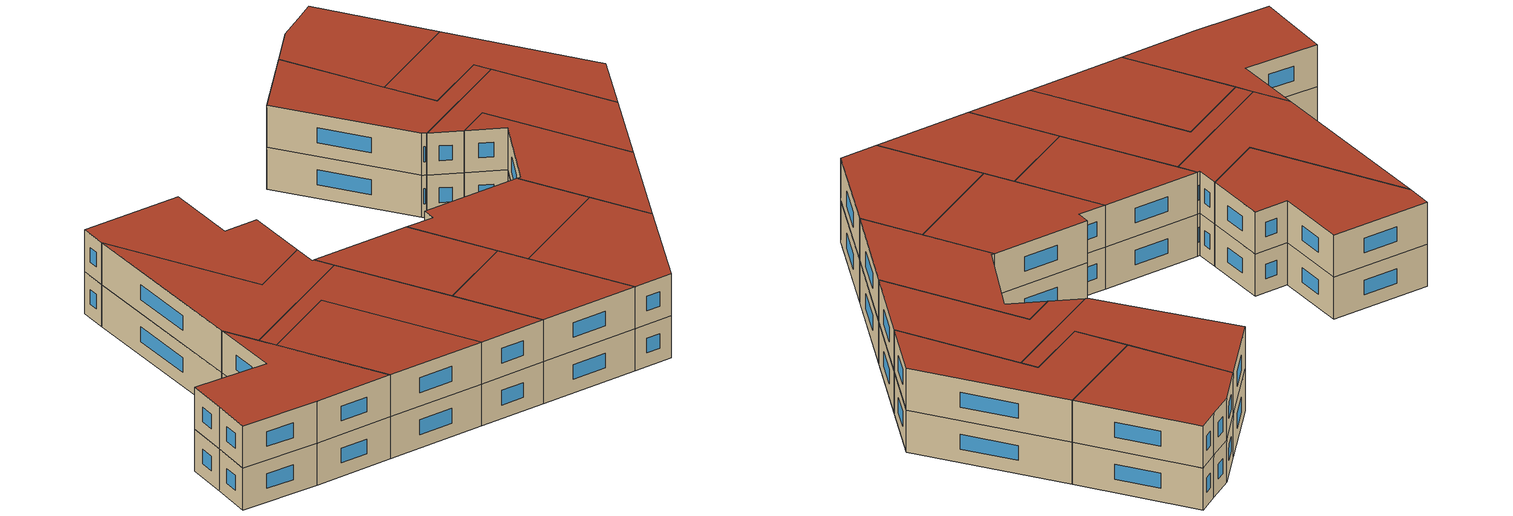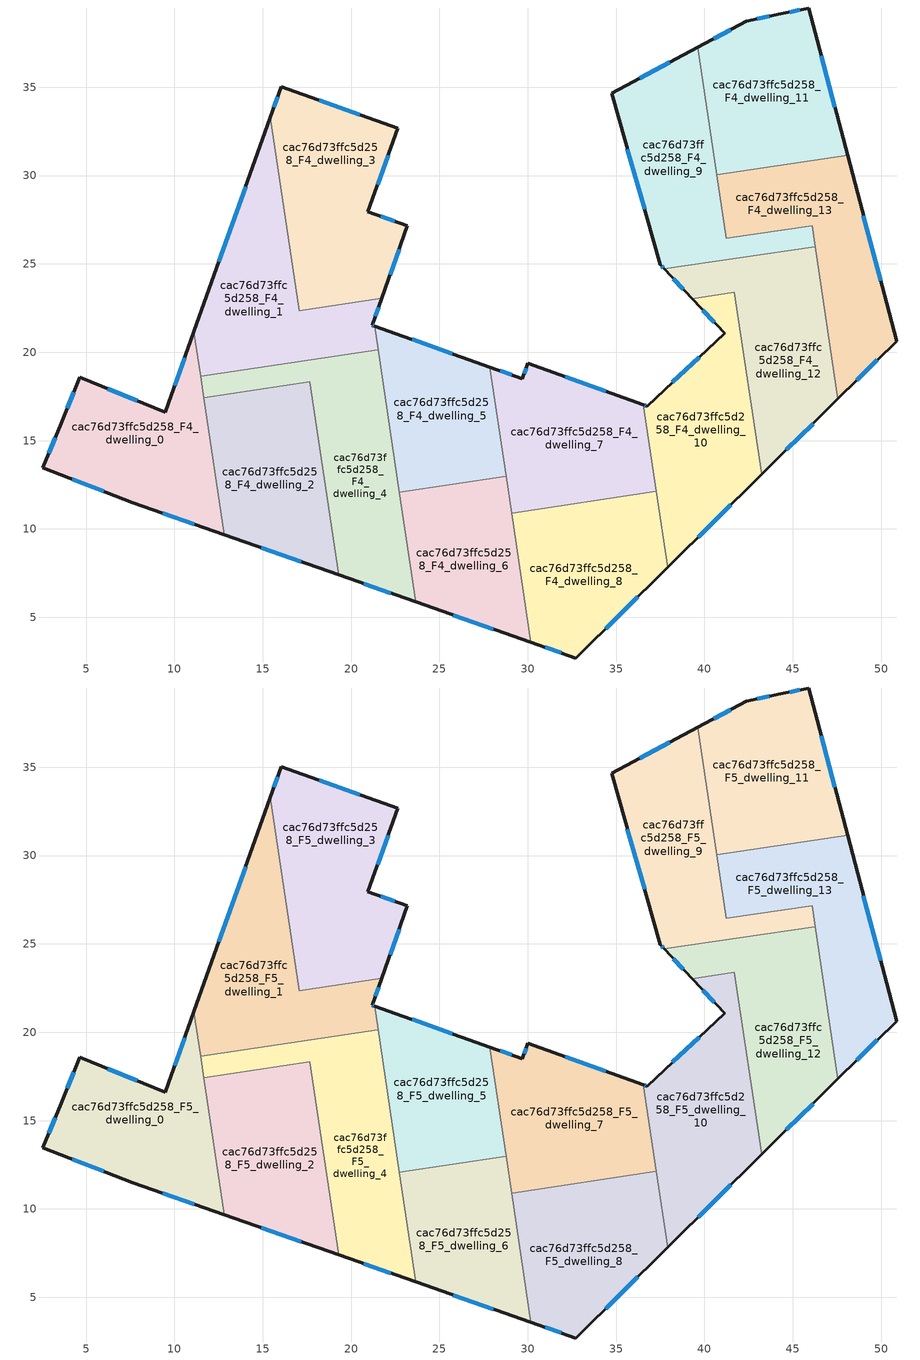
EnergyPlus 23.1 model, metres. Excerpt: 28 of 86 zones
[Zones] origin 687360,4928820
cac76d73ffc5d258_F4_dwelling_0
 floor to cac76d73ffc5d258_F3_dwelling_0 (EU_floor_Construction): 11.1,21.16 12.82,9.67 7.65,11.48 2.56,13.47 3.6,15.98 4.65,18.58 9.48,16.62 z12
 wall outside (EU_wall_Construction): 11.1,21.16 9.48,16.62 4.65,18.58 3.6,15.98 2.56,13.47 7.65,11.48 12.82,9.67 z12:15
 wall to cac76d73ffc5d258_F4_dwelling_2 (EU_wall_Construction): 12.82,9.67 11.66,17.44 z12:15
 wall to cac76d73ffc5d258_F4_dwelling_1 (EU_wall_Construction): 11.48,18.64 11.1,21.16 z12:15
 wall to cac76d73ffc5d258_F4_dwelling_4 (EU_wall_Construction): 11.66,17.44 11.48,18.64 z12:15
 window (EU_Window_Construction): 9.33,10.89 11.14,10.26 / 4.22,12.82 6,12.12 / 3.26,15.16 2.9,14.28 / 4.31,17.73 3.94,16.82 / 7.91,17.25 6.22,17.94 / 10.58,19.68 10.01,18.1 z12.98:14.02
cac76d73ffc5d258_F4_dwelling_1
 floor to cac76d73ffc5d258_F3_dwelling_1 (EU_floor_Construction): 15.43,33.3 17.06,22.36 21.73,23.05 21.19,21.54 21.34,21.48 21.54,20.14 11.48,18.64 11.1,21.16 z12
 wall outside (EU_wall_Construction): 21.34,21.48 21.19,21.54 21.73,23.05 / 15.43,33.3 11.1,21.16 z12:15
 wall to cac76d73ffc5d258_F4_dwelling_3 (EU_wall_Construction): 21.73,23.05 17.06,22.36 15.43,33.3 z12:15
 wall to cac76d73ffc5d258_F4_dwelling_4 (EU_wall_Construction): 11.48,18.64 21.54,20.14 z12:15
 wall to cac76d73ffc5d258_F4_dwelling_5 (EU_wall_Construction): 21.54,20.14 21.34,21.48 z12:15
 window (EU_Window_Construction): 21.37,22.03 21.55,22.56 / 21.29,21.5 21.24,21.52 / 14.02,29.36 12.51,25.11 z12.98:14.02
cac76d73ffc5d258_F4_dwelling_10
 floor to cac76d73ffc5d258_F3_dwelling_10 (EU_floor_Construction): 41.7,23.39 43.23,13.09 37.91,7.83 36.54,17.04 36.76,16.96 41.14,21.07 39.32,23.01 39.3,23.03 z12
 wall outside (EU_wall_Construction): 39.3,23.03 39.32,23.01 41.14,21.07 36.76,16.96 36.54,17.04 / 37.91,7.83 43.23,13.09 z12:15
 wall to cac76d73ffc5d258_F4_dwelling_12 (EU_wall_Construction): 43.23,13.09 41.7,23.39 39.3,23.03 z12:15
 wall to cac76d73ffc5d258_F4_dwelling_7 (EU_wall_Construction): 36.54,17.04 37.27,12.12 z12:15
 wall to cac76d73ffc5d258_F4_dwelling_8 (EU_wall_Construction): 37.27,12.12 37.91,7.83 z12:15
 window (EU_Window_Construction): 39.64,9.54 41.5,11.38 / 36.69,16.98 36.61,17.01 / 39.72,19.73 38.18,18.29 / 39.91,22.38 40.55,21.7 z12.98:14.02
cac76d73ffc5d258_F4_dwelling_11
 floor to cac76d73ffc5d258_F3_dwelling_11 (EU_floor_Construction): 45.91,39.49 48.1,31.16 40.7,30.06 39.63,37.27 42.37,38.74 44.31,39.15 z12
 wall outside (EU_wall_Construction): 48.1,31.16 45.91,39.49 44.31,39.15 42.37,38.74 39.63,37.27 z12:15
 wall to cac76d73ffc5d258_F4_dwelling_13 (EU_wall_Construction): 40.7,30.06 48.1,31.16 z12:15
 wall to cac76d73ffc5d258_F4_dwelling_9 (EU_wall_Construction): 39.63,37.27 40.7,30.06 z12:15
 window (EU_Window_Construction): 43.68,39.01 43,38.87 / 45.39,39.38 44.83,39.26 / 47.39,33.87 46.62,36.78 / 41.48,38.26 40.52,37.75 z12.98:14.02
cac76d73ffc5d258_F4_dwelling_12
 floor to cac76d73ffc5d258_F3_dwelling_12 (EU_floor_Construction): 46.27,25.99 47.55,17.36 43.23,13.09 41.7,23.39 39.3,23.03 37.73,24.71 z12
 wall outside (EU_wall_Construction): 43.23,13.09 47.55,17.36 / 37.73,24.71 39.3,23.03 z12:15
 wall to cac76d73ffc5d258_F4_dwelling_9 (EU_wall_Construction): 46.27,25.99 37.73,24.71 z12:15
 wall to cac76d73ffc5d258_F4_dwelling_13 (EU_wall_Construction): 47.55,17.36 46.27,25.99 z12:15
 window (EU_Window_Construction): 44.64,14.47 46.15,15.97 / 38.24,24.17 38.79,23.58 z12.98:14.02
cac76d73ffc5d258_F4_dwelling_13
 floor to cac76d73ffc5d258_F3_dwelling_13 (EU_floor_Construction): 48.1,31.16 50.87,20.63 47.55,17.36 46.09,27.16 41.24,26.44 40.7,30.06 z12
 wall outside (EU_wall_Construction): 47.55,17.36 50.87,20.63 48.1,31.16 z12:15
 wall to cac76d73ffc5d258_F4_dwelling_9 (EU_wall_Construction): 40.7,30.06 41.24,26.44 46.09,27.16 46.27,25.99 z12:15
 window (EU_Window_Construction): 49.97,24.06 49,27.74 / 48.63,18.42 49.79,19.57 z12.98:14.02
cac76d73ffc5d258_F4_dwelling_2
 floor to cac76d73ffc5d258_F3_dwelling_2 (EU_floor_Construction): 17.67,18.33 19.29,7.4 12.82,9.67 11.66,17.43 z12
 wall outside (EU_wall_Construction): 12.82,9.67 19.29,7.4 z12:15
 wall to cac76d73ffc5d258_F4_dwelling_4 (EU_wall_Construction): 19.29,7.4 17.67,18.33 11.66,17.43 z12:15
 window (EU_Window_Construction): 14.92,8.93 17.19,8.14 z12.98:14.02
cac76d73ffc5d258_F4_dwelling_3
 floor to cac76d73ffc5d258_F3_dwelling_3 (EU_floor_Construction): 22.64,32.68 20.95,27.96 23.19,27.16 21.73,23.05 17.06,22.36 15.43,33.3 16.05,35.04 z12
 wall outside (EU_wall_Construction): 21.73,23.05 23.19,27.16 20.95,27.96 22.64,32.68 16.05,35.04 15.43,33.3 z12:15
 window (EU_Window_Construction): 20.5,33.45 18.19,34.27 / 21.5,29.49 22.09,31.15 / 22.46,27.42 21.68,27.69 / 22.2,24.39 22.72,25.82 / 15.85,34.47 15.63,33.87 z12.98:14.02
cac76d73ffc5d258_F4_dwelling_4
 floor to cac76d73ffc5d258_F3_dwelling_4 (EU_floor_Construction): 21.54,20.14 23.66,5.87 19.29,7.4 17.67,18.33 11.66,17.43 11.48,18.64 z12
 wall outside (EU_wall_Construction): 19.29,7.4 23.66,5.87 z12:15
 wall to cac76d73ffc5d258_F4_dwelling_6 (EU_wall_Construction): 23.66,5.87 22.74,12.08 z12:15
 wall to cac76d73ffc5d258_F4_dwelling_5 (EU_wall_Construction): 22.74,12.08 21.54,20.14 z12:15
 window (EU_Window_Construction): 20.71,6.9 22.24,6.37 z12.98:14.02
cac76d73ffc5d258_F4_dwelling_5
 floor to cac76d73ffc5d258_F3_dwelling_5 (EU_floor_Construction): 27.85,19.16 28.77,12.98 22.74,12.08 21.34,21.48 z12
 wall outside (EU_wall_Construction): 27.85,19.16 21.34,21.48 z12:15
 wall to cac76d73ffc5d258_F4_dwelling_6 (EU_wall_Construction): 22.74,12.08 28.77,12.98 z12:15
 wall to cac76d73ffc5d258_F4_dwelling_7 (EU_wall_Construction): 28.77,12.98 27.85,19.16 z12:15
 window (EU_Window_Construction): 25.73,19.92 23.45,20.73 z12.98:14.02
cac76d73ffc5d258_F4_dwelling_6
 floor to cac76d73ffc5d258_F3_dwelling_6 (EU_floor_Construction): 28.77,12.98 30.17,3.59 23.66,5.87 22.74,12.08 z12
 wall outside (EU_wall_Construction): 23.66,5.87 30.17,3.59 z12:15
 wall to cac76d73ffc5d258_F4_dwelling_8 (EU_wall_Construction): 30.17,3.59 29.08,10.9 z12:15
 wall to cac76d73ffc5d258_F4_dwelling_7 (EU_wall_Construction): 29.08,10.9 28.77,12.98 z12:15
 window (EU_Window_Construction): 25.78,5.13 28.06,4.33 z12.98:14.02
cac76d73ffc5d258_F4_dwelling_7
 floor to cac76d73ffc5d258_F3_dwelling_7 (EU_floor_Construction): 36.54,17.04 37.27,12.12 29.08,10.9 27.85,19.16 29.7,18.5 30.01,19.37 z12
 wall outside (EU_wall_Construction): 36.54,17.04 30.01,19.37 29.7,18.5 27.85,19.16 z12:15
 wall to cac76d73ffc5d258_F4_dwelling_8 (EU_wall_Construction): 29.08,10.9 37.27,12.12 z12:15
 window (EU_Window_Construction): 29.1,18.72 28.45,18.95 / 29.91,19.09 29.8,18.78 / 34.41,17.79 32.13,18.61 z12.98:14.02
cac76d73ffc5d258_F4_dwelling_8
 floor to cac76d73ffc5d258_F3_dwelling_8 (EU_floor_Construction): 37.27,12.12 37.91,7.83 32.72,2.7 30.17,3.59 29.08,10.9 z12
 wall outside (EU_wall_Construction): 30.17,3.59 32.72,2.7 37.91,7.83 z12:15
 window (EU_Window_Construction): 31,3.3 31.89,2.99 / 34.41,4.36 36.22,6.16 z12.98:14.02
cac76d73ffc5d258_F4_dwelling_9
 floor to cac76d73ffc5d258_F3_dwelling_9 (EU_floor_Construction): 39.63,37.27 41.24,26.44 46.09,27.16 46.27,25.99 37.73,24.71 37.51,24.95 34.74,34.66 z12
 wall outside (EU_wall_Construction): 39.63,37.27 34.74,34.66 37.51,24.95 37.73,24.71 z12:15
 window (EU_Window_Construction): 38.04,36.42 36.33,35.51 / 37.58,24.87 37.66,24.79 / 35.64,31.5 36.61,28.1 z12.98:14.02
cac76d73ffc5d258_F5_dwelling_0
 floor to cac76d73ffc5d258_F4_dwelling_0 (EU_floor_Construction): 11.1,21.16 12.82,9.67 7.65,11.48 2.56,13.47 3.6,15.98 4.65,18.58 9.48,16.62 z15
 wall outside (EU_wall_Construction): 11.1,21.16 9.48,16.62 4.65,18.58 3.6,15.98 2.56,13.47 7.65,11.48 12.82,9.67 z15:18
 wall to cac76d73ffc5d258_F5_dwelling_2 (EU_wall_Construction): 12.82,9.67 11.66,17.44 z15:18
 wall to cac76d73ffc5d258_F5_dwelling_1 (EU_wall_Construction): 11.48,18.64 11.1,21.16 z15:18
 wall to cac76d73ffc5d258_F5_dwelling_4 (EU_wall_Construction): 11.66,17.44 11.48,18.64 z15:18
 window (EU_Window_Construction): 9.33,10.89 11.14,10.26 / 4.22,12.82 6,12.12 / 3.26,15.16 2.9,14.28 / 4.31,17.73 3.94,16.82 / 7.91,17.25 6.22,17.94 / 10.58,19.68 10.01,18.1 z15.98:17.02
 roof outside (EU_roof_Construction): 12.82,9.67 11.1,21.16 9.48,16.62 4.65,18.58 3.6,15.98 2.56,13.47 7.65,11.48 z18
cac76d73ffc5d258_F5_dwelling_1
 floor to cac76d73ffc5d258_F4_dwelling_1 (EU_floor_Construction): 15.43,33.3 17.06,22.36 21.73,23.05 21.19,21.54 21.34,21.48 21.54,20.14 11.48,18.64 11.1,21.16 z15
 wall outside (EU_wall_Construction): 21.34,21.48 21.19,21.54 21.73,23.05 / 15.43,33.3 11.1,21.16 z15:18
 wall to cac76d73ffc5d258_F5_dwelling_3 (EU_wall_Construction): 21.73,23.05 17.06,22.36 15.43,33.3 z15:18
 wall to cac76d73ffc5d258_F5_dwelling_4 (EU_wall_Construction): 11.48,18.64 21.54,20.14 z15:18
 wall to cac76d73ffc5d258_F5_dwelling_5 (EU_wall_Construction): 21.54,20.14 21.34,21.48 z15:18
 window (EU_Window_Construction): 21.37,22.03 21.55,22.56 / 21.29,21.5 21.24,21.52 / 14.02,29.36 12.51,25.11 z15.98:17.02
 roof outside (EU_roof_Construction): 21.54,20.14 21.34,21.48 21.19,21.54 21.73,23.05 17.06,22.36 15.43,33.3 11.1,21.16 11.48,18.64 z18
cac76d73ffc5d258_F5_dwelling_10
 floor to cac76d73ffc5d258_F4_dwelling_10 (EU_floor_Construction): 41.7,23.39 43.23,13.09 37.91,7.83 36.54,17.04 36.76,16.96 41.14,21.07 39.32,23.01 39.3,23.03 z15
 wall outside (EU_wall_Construction): 39.3,23.03 39.32,23.01 41.14,21.07 36.76,16.96 36.54,17.04 / 37.91,7.83 43.23,13.09 z15:18
 wall to cac76d73ffc5d258_F5_dwelling_12 (EU_wall_Construction): 43.23,13.09 41.7,23.39 39.3,23.03 z15:18
 wall to cac76d73ffc5d258_F5_dwelling_7 (EU_wall_Construction): 36.54,17.04 37.27,12.12 z15:18
 wall to cac76d73ffc5d258_F5_dwelling_8 (EU_wall_Construction): 37.27,12.12 37.91,7.83 z15:18
 window (EU_Window_Construction): 39.64,9.54 41.5,11.38 / 36.69,16.98 36.61,17.01 / 39.72,19.73 38.18,18.29 / 39.91,22.38 40.55,21.7 z15.98:17.02
 roof outside (EU_roof_Construction): 43.23,13.09 41.7,23.39 39.3,23.03 39.32,23.01 41.14,21.07 36.76,16.96 36.54,17.04 37.91,7.83 z18
cac76d73ffc5d258_F5_dwelling_11
 floor to cac76d73ffc5d258_F4_dwelling_11 (EU_floor_Construction): 45.91,39.49 48.1,31.16 40.7,30.06 39.63,37.27 42.37,38.74 44.31,39.15 z15
 wall outside (EU_wall_Construction): 48.1,31.16 45.91,39.49 44.31,39.15 42.37,38.74 39.63,37.27 z15:18
 wall to cac76d73ffc5d258_F5_dwelling_13 (EU_wall_Construction): 40.7,30.06 48.1,31.16 z15:18
 wall to cac76d73ffc5d258_F5_dwelling_9 (EU_wall_Construction): 39.63,37.27 40.7,30.06 z15:18
 window (EU_Window_Construction): 43.68,39.01 43,38.87 / 45.39,39.38 44.83,39.26 / 47.39,33.87 46.62,36.78 / 41.48,38.26 40.52,37.75 z15.98:17.02
 roof outside (EU_roof_Construction): 48.1,31.16 45.91,39.49 44.31,39.15 42.37,38.74 39.63,37.27 40.7,30.06 z18
cac76d73ffc5d258_F5_dwelling_12
 floor to cac76d73ffc5d258_F4_dwelling_12 (EU_floor_Construction): 46.27,25.99 47.55,17.36 43.23,13.09 41.7,23.39 39.3,23.03 37.73,24.71 z15
 wall outside (EU_wall_Construction): 43.23,13.09 47.55,17.36 / 37.73,24.71 39.3,23.03 z15:18
 wall to cac76d73ffc5d258_F5_dwelling_9 (EU_wall_Construction): 46.27,25.99 37.73,24.71 z15:18
 wall to cac76d73ffc5d258_F5_dwelling_13 (EU_wall_Construction): 47.55,17.36 46.27,25.99 z15:18
 window (EU_Window_Construction): 44.64,14.47 46.15,15.97 / 38.24,24.17 38.79,23.58 z15.98:17.02
 roof outside (EU_roof_Construction): 47.55,17.36 46.27,25.99 37.73,24.71 39.3,23.03 41.7,23.39 43.23,13.09 z18
cac76d73ffc5d258_F5_dwelling_13
 floor to cac76d73ffc5d258_F4_dwelling_13 (EU_floor_Construction): 48.1,31.16 50.87,20.63 47.55,17.36 46.09,27.16 41.24,26.44 40.7,30.06 z15
 wall outside (EU_wall_Construction): 47.55,17.36 50.87,20.63 48.1,31.16 z15:18
 wall to cac76d73ffc5d258_F5_dwelling_9 (EU_wall_Construction): 40.7,30.06 41.24,26.44 46.09,27.16 46.27,25.99 z15:18
 window (EU_Window_Construction): 49.97,24.06 49,27.74 / 48.63,18.42 49.79,19.57 z15.98:17.02
 roof outside (EU_roof_Construction): 50.87,20.63 48.1,31.16 40.7,30.06 41.24,26.44 46.09,27.16 47.55,17.36 z18
cac76d73ffc5d258_F5_dwelling_2
 floor to cac76d73ffc5d258_F4_dwelling_2 (EU_floor_Construction): 17.67,18.33 19.29,7.4 12.82,9.67 11.66,17.43 z15
 wall outside (EU_wall_Construction): 12.82,9.67 19.29,7.4 z15:18
 wall to cac76d73ffc5d258_F5_dwelling_4 (EU_wall_Construction): 19.29,7.4 17.67,18.33 11.66,17.43 z15:18
 window (EU_Window_Construction): 14.92,8.93 17.19,8.14 z15.98:17.02
 roof outside (EU_roof_Construction): 19.29,7.4 17.67,18.33 11.66,17.43 12.82,9.67 z18
cac76d73ffc5d258_F5_dwelling_3
 floor to cac76d73ffc5d258_F4_dwelling_3 (EU_floor_Construction): 22.64,32.68 20.95,27.96 23.19,27.16 21.73,23.05 17.06,22.36 15.43,33.3 16.05,35.04 z15
 wall outside (EU_wall_Construction): 21.73,23.05 23.19,27.16 20.95,27.96 22.64,32.68 16.05,35.04 15.43,33.3 z15:18
 window (EU_Window_Construction): 20.5,33.45 18.19,34.27 / 21.5,29.49 22.09,31.15 / 22.46,27.42 21.68,27.69 / 22.2,24.39 22.72,25.82 / 15.85,34.47 15.63,33.87 z15.98:17.02
 roof outside (EU_roof_Construction): 21.73,23.05 23.19,27.16 20.95,27.96 22.64,32.68 16.05,35.04 15.43,33.3 17.06,22.36 z18
cac76d73ffc5d258_F5_dwelling_4
 floor to cac76d73ffc5d258_F4_dwelling_4 (EU_floor_Construction): 21.54,20.14 23.66,5.87 19.29,7.4 17.67,18.33 11.66,17.43 11.48,18.64 z15
 wall outside (EU_wall_Construction): 19.29,7.4 23.66,5.87 z15:18
 wall to cac76d73ffc5d258_F5_dwelling_6 (EU_wall_Construction): 23.66,5.87 22.74,12.08 z15:18
 wall to cac76d73ffc5d258_F5_dwelling_5 (EU_wall_Construction): 22.74,12.08 21.54,20.14 z15:18
 window (EU_Window_Construction): 20.71,6.9 22.24,6.37 z15.98:17.02
 roof outside (EU_roof_Construction): 23.66,5.87 21.54,20.14 11.48,18.64 11.66,17.43 17.67,18.33 19.29,7.4 z18
cac76d73ffc5d258_F5_dwelling_5
 floor to cac76d73ffc5d258_F4_dwelling_5 (EU_floor_Construction): 27.85,19.16 28.77,12.98 22.74,12.08 21.34,21.48 z15
 wall outside (EU_wall_Construction): 27.85,19.16 21.34,21.48 z15:18
 wall to cac76d73ffc5d258_F5_dwelling_6 (EU_wall_Construction): 22.74,12.08 28.77,12.98 z15:18
 wall to cac76d73ffc5d258_F5_dwelling_7 (EU_wall_Construction): 28.77,12.98 27.85,19.16 z15:18
 window (EU_Window_Construction): 25.73,19.92 23.45,20.73 z15.98:17.02
 roof outside (EU_roof_Construction): 28.77,12.98 27.85,19.16 21.34,21.48 22.74,12.08 z18
cac76d73ffc5d258_F5_dwelling_6
 floor to cac76d73ffc5d258_F4_dwelling_6 (EU_floor_Construction): 28.77,12.98 30.17,3.59 23.66,5.87 22.74,12.08 z15
 wall outside (EU_wall_Construction): 23.66,5.87 30.17,3.59 z15:18
 wall to cac76d73ffc5d258_F5_dwelling_8 (EU_wall_Construction): 30.17,3.59 29.08,10.9 z15:18
 wall to cac76d73ffc5d258_F5_dwelling_7 (EU_wall_Construction): 29.08,10.9 28.77,12.98 z15:18
 window (EU_Window_Construction): 25.78,5.13 28.06,4.33 z15.98:17.02
 roof outside (EU_roof_Construction): 30.17,3.59 28.77,12.98 22.74,12.08 23.66,5.87 z18
cac76d73ffc5d258_F5_dwelling_7
 floor to cac76d73ffc5d258_F4_dwelling_7 (EU_floor_Construction): 36.54,17.04 37.27,12.12 29.08,10.9 27.85,19.16 29.7,18.5 30.01,19.37 z15
 wall outside (EU_wall_Construction): 36.54,17.04 30.01,19.37 29.7,18.5 27.85,19.16 z15:18
 wall to cac76d73ffc5d258_F5_dwelling_8 (EU_wall_Construction): 29.08,10.9 37.27,12.12 z15:18
 window (EU_Window_Construction): 29.1,18.72 28.45,18.95 / 29.91,19.09 29.8,18.78 / 34.41,17.79 32.13,18.61 z15.98:17.02
 roof outside (EU_roof_Construction): 37.27,12.12 36.54,17.04 30.01,19.37 29.7,18.5 27.85,19.16 29.08,10.9 z18
cac76d73ffc5d258_F5_dwelling_8
 floor to cac76d73ffc5d258_F4_dwelling_8 (EU_floor_Construction): 37.27,12.12 37.91,7.83 32.72,2.7 30.17,3.59 29.08,10.9 z15
 wall outside (EU_wall_Construction): 30.17,3.59 32.72,2.7 37.91,7.83 z15:18
 window (EU_Window_Construction): 31,3.3 31.89,2.99 / 34.41,4.36 36.22,6.16 z15.98:17.02
 roof outside (EU_roof_Construction): 37.91,7.83 37.27,12.12 29.08,10.9 30.17,3.59 32.72,2.7 z18
cac76d73ffc5d258_F5_dwelling_9
 floor to cac76d73ffc5d258_F4_dwelling_9 (EU_floor_Construction): 39.63,37.27 41.24,26.44 46.09,27.16 46.27,25.99 37.73,24.71 37.51,24.95 34.74,34.66 z15
 wall outside (EU_wall_Construction): 39.63,37.27 34.74,34.66 37.51,24.95 37.73,24.71 z15:18
 window (EU_Window_Construction): 38.04,36.42 36.33,35.51 / 37.58,24.87 37.66,24.79 / 35.64,31.5 36.61,28.1 z15.98:17.02
 roof outside (EU_roof_Construction): 46.27,25.99 46.09,27.16 41.24,26.44 39.63,37.27 34.74,34.66 37.51,24.95 37.73,24.71 z18
[Building]
EU S2 Campaign: North Axis=0; Terrain=City; Solar Distribution=FullExterior
[Site:Location]
Bologna: Latitude=44.5; Longitude=11.25; Time Zone=1; Elevation=37
[SizingPeriod:WeatherFileDays]
AnnualSizingPeriod: Begin Month=1; Begin Day of Month=1; End Month=12; End Day of Month=31; Day of Week for Start Day=Monday; Use Weather File Daylight Saving Period=No; Use Weather File Rain and Snow Indicators=No
[MATERIAL]
EU_InternalMass_Material: Roughness=MediumRough; Thickness=0.1; Conductivity=1; Density=1800; Specific Heat=900; Thermal Absorptance=0.9; Solar Absorptance=0.7; Visible Absorptance=0.7
[MATERIAL:NOMASS] Roughness=MediumRough; Thermal Absorptance=0.9; Solar Absorptance=0.7; Visible Absorptance=0.7
Name | Thermal Resistance
EU_wall_NoMass | 0.905828
EU_roof_NoMass | 0.37593
EU_floor_NoMass | 0.67114
[WINDOWMATERIAL:SIMPLEGLAZINGSYSTEM]
EU_Window_SimpleGlazing: UFactor=4.52486; Solar Heat Gain Coefficient=0.85; Visible Transmittance=0.85
[CONSTRUCTION]
EU_wall_Construction: EU_wall_NoMass
EU_roof_Construction: EU_roof_NoMass
EU_floor_Construction: EU_floor_NoMass
EU_Window_Construction: EU_Window_SimpleGlazing
EU_InternalMass_Construction: EU_InternalMass_Material
[ZONE] Type=1; Multiplier=1; Ceiling Height=autocalculate; Floor Area=autocalculate; Part of Total Floor Area=Yes
Name | Volume
cac76d73ffc5d258_F4_dwelling_0; cac76d73ffc5d258_F5_dwelling_0 | 172.225
cac76d73ffc5d258_F4_dwelling_1; cac76d73ffc5d258_F5_dwelling_1 | 186.157
cac76d73ffc5d258_F4_dwelling_10; cac76d73ffc5d258_F5_dwelling_10 | 172.233
cac76d73ffc5d258_F4_dwelling_11; cac76d73ffc5d258_F5_dwelling_11 | 172.222
cac76d73ffc5d258_F4_dwelling_12; cac76d73ffc5d258_F5_dwelling_12 | 172.203
cac76d73ffc5d258_F4_dwelling_13; cac76d73ffc5d258_F5_dwelling_13 | 172.217
cac76d73ffc5d258_F4_dwelling_2; cac76d73ffc5d258_F5_dwelling_2 | 172.23
cac76d73ffc5d258_F4_dwelling_3; cac76d73ffc5d258_F5_dwelling_3 | 200.126
cac76d73ffc5d258_F4_dwelling_4; cac76d73ffc5d258_F5_dwelling_4 | 186.19
cac76d73ffc5d258_F4_dwelling_5; cac76d73ffc5d258_F5_dwelling_5 | 144.322
cac76d73ffc5d258_F4_dwelling_6; cac76d73ffc5d258_F5_dwelling_6 | 144.345
cac76d73ffc5d258_F4_dwelling_7; cac76d73ffc5d258_F5_dwelling_7 | 172.239
cac76d73ffc5d258_F4_dwelling_8; cac76d73ffc5d258_F5_dwelling_8 | 172.223
cac76d73ffc5d258_F4_dwelling_9; cac76d73ffc5d258_F5_dwelling_9 | 172.244
[INTERNALMASS] Construction=EU_InternalMass_Construction
Name | Zone or ZoneList | Surface Area
cac76d73ffc5d258_F4_dwelling_0_EU_InternalMass | cac76d73ffc5d258_F4_dwelling_0 | 57.4087
cac76d73ffc5d258_F4_dwelling_1_EU_InternalMass | cac76d73ffc5d258_F4_dwelling_1 | 62.0554
cac76d73ffc5d258_F4_dwelling_2_EU_InternalMass | cac76d73ffc5d258_F4_dwelling_2 | 57.4089
cac76d73ffc5d258_F4_dwelling_3_EU_InternalMass | cac76d73ffc5d258_F4_dwelling_3 | 66.7079
cac76d73ffc5d258_F4_dwelling_4_EU_InternalMass | cac76d73ffc5d258_F4_dwelling_4 | 62.0649
cac76d73ffc5d258_F4_dwelling_5_EU_InternalMass | cac76d73ffc5d258_F4_dwelling_5 | 48.1121
cac76d73ffc5d258_F4_dwelling_6_EU_InternalMass | cac76d73ffc5d258_F4_dwelling_6 | 48.115
cac76d73ffc5d258_F4_dwelling_7_EU_InternalMass | cac76d73ffc5d258_F4_dwelling_7 | 57.4115
cac76d73ffc5d258_F4_dwelling_8_EU_InternalMass | cac76d73ffc5d258_F4_dwelling_8 | 57.4096
cac76d73ffc5d258_F4_dwelling_9_EU_InternalMass | cac76d73ffc5d258_F4_dwelling_9 | 57.4141
cac76d73ffc5d258_F4_dwelling_10_EU_InternalMass | cac76d73ffc5d258_F4_dwelling_10 | 57.4114
cac76d73ffc5d258_F4_dwelling_11_EU_InternalMass | cac76d73ffc5d258_F4_dwelling_11 | 57.4082
cac76d73ffc5d258_F4_dwelling_12_EU_InternalMass | cac76d73ffc5d258_F4_dwelling_12 | 57.4019
cac76d73ffc5d258_F4_dwelling_13_EU_InternalMass | cac76d73ffc5d258_F4_dwelling_13 | 57.4058
cac76d73ffc5d258_F5_dwelling_0_EU_InternalMass | cac76d73ffc5d258_F5_dwelling_0 | 57.4087
cac76d73ffc5d258_F5_dwelling_1_EU_InternalMass | cac76d73ffc5d258_F5_dwelling_1 | 62.0554
cac76d73ffc5d258_F5_dwelling_2_EU_InternalMass | cac76d73ffc5d258_F5_dwelling_2 | 57.4089
cac76d73ffc5d258_F5_dwelling_3_EU_InternalMass | cac76d73ffc5d258_F5_dwelling_3 | 66.7079
cac76d73ffc5d258_F5_dwelling_4_EU_InternalMass | cac76d73ffc5d258_F5_dwelling_4 | 62.0649
cac76d73ffc5d258_F5_dwelling_5_EU_InternalMass | cac76d73ffc5d258_F5_dwelling_5 | 48.1121
cac76d73ffc5d258_F5_dwelling_6_EU_InternalMass | cac76d73ffc5d258_F5_dwelling_6 | 48.115
cac76d73ffc5d258_F5_dwelling_7_EU_InternalMass | cac76d73ffc5d258_F5_dwelling_7 | 57.4115
cac76d73ffc5d258_F5_dwelling_8_EU_InternalMass | cac76d73ffc5d258_F5_dwelling_8 | 57.4096
cac76d73ffc5d258_F5_dwelling_9_EU_InternalMass | cac76d73ffc5d258_F5_dwelling_9 | 57.4141
cac76d73ffc5d258_F5_dwelling_10_EU_InternalMass | cac76d73ffc5d258_F5_dwelling_10 | 57.4114
cac76d73ffc5d258_F5_dwelling_11_EU_InternalMass | cac76d73ffc5d258_F5_dwelling_11 | 57.4082
cac76d73ffc5d258_F5_dwelling_12_EU_InternalMass | cac76d73ffc5d258_F5_dwelling_12 | 57.4019
cac76d73ffc5d258_F5_dwelling_13_EU_InternalMass | cac76d73ffc5d258_F5_dwelling_13 | 57.4058
[OTHEREQUIPMENT] Fuel Type=Electricity; Design Level Calculation Method=Watts/Area; Power per Zone Floor Area=1; Fraction Latent=0; Fraction Radiant=0; Fraction Lost=0; Carbon Dioxide Generation Rate=0; EndUse Subcategory=EU_Step8_InternalGains
Name | Zone or ZoneList or Space or SpaceList | Schedule
EU_Step8_InternalGain_cac76d73ffc5d258_F4_dwelling_0_f000 | cac76d73ffc5d258_F4_dwelling_0 | EU_Step8_GainSchedule_cac76d73ffc5d258_F4_dwelling_0_f000
EU_Step8_InternalGain_cac76d73ffc5d258_F4_dwelling_1_f000 | cac76d73ffc5d258_F4_dwelling_1 | EU_Step8_GainSchedule_cac76d73ffc5d258_F4_dwelling_1_f000
EU_Step8_InternalGain_cac76d73ffc5d258_F4_dwelling_2_f000 | cac76d73ffc5d258_F4_dwelling_2 | EU_Step8_GainSchedule_cac76d73ffc5d258_F4_dwelling_2_f000
EU_Step8_InternalGain_cac76d73ffc5d258_F4_dwelling_3_f000 | cac76d73ffc5d258_F4_dwelling_3 | EU_Step8_GainSchedule_cac76d73ffc5d258_F4_dwelling_3_f000
EU_Step8_InternalGain_cac76d73ffc5d258_F4_dwelling_4_f000 | cac76d73ffc5d258_F4_dwelling_4 | EU_Step8_GainSchedule_cac76d73ffc5d258_F4_dwelling_4_f000
EU_Step8_InternalGain_cac76d73ffc5d258_F4_dwelling_5_f000 | cac76d73ffc5d258_F4_dwelling_5 | EU_Step8_GainSchedule_cac76d73ffc5d258_F4_dwelling_5_f000
EU_Step8_InternalGain_cac76d73ffc5d258_F4_dwelling_6_f000 | cac76d73ffc5d258_F4_dwelling_6 | EU_Step8_GainSchedule_cac76d73ffc5d258_F4_dwelling_6_f000
EU_Step8_InternalGain_cac76d73ffc5d258_F4_dwelling_7_f000 | cac76d73ffc5d258_F4_dwelling_7 | EU_Step8_GainSchedule_cac76d73ffc5d258_F4_dwelling_7_f000
EU_Step8_InternalGain_cac76d73ffc5d258_F4_dwelling_8_f000 | cac76d73ffc5d258_F4_dwelling_8 | EU_Step8_GainSchedule_cac76d73ffc5d258_F4_dwelling_8_f000
EU_Step8_InternalGain_cac76d73ffc5d258_F4_dwelling_9_f000 | cac76d73ffc5d258_F4_dwelling_9 | EU_Step8_GainSchedule_cac76d73ffc5d258_F4_dwelling_9_f000
EU_Step8_InternalGain_cac76d73ffc5d258_F4_dwelling_10_f000 | cac76d73ffc5d258_F4_dwelling_10 | EU_Step8_GainSchedule_cac76d73ffc5d258_F4_dwelling_10_f000
EU_Step8_InternalGain_cac76d73ffc5d258_F4_dwelling_11_f000 | cac76d73ffc5d258_F4_dwelling_11 | EU_Step8_GainSchedule_cac76d73ffc5d258_F4_dwelling_11_f000
EU_Step8_InternalGain_cac76d73ffc5d258_F4_dwelling_12_f000 | cac76d73ffc5d258_F4_dwelling_12 | EU_Step8_GainSchedule_cac76d73ffc5d258_F4_dwelling_12_f000
EU_Step8_InternalGain_cac76d73ffc5d258_F4_dwelling_13_f000 | cac76d73ffc5d258_F4_dwelling_13 | EU_Step8_GainSchedule_cac76d73ffc5d258_F4_dwelling_13_f000
EU_Step8_InternalGain_cac76d73ffc5d258_F5_dwelling_0_f000 | cac76d73ffc5d258_F5_dwelling_0 | EU_Step8_GainSchedule_cac76d73ffc5d258_F5_dwelling_0_f000
EU_Step8_InternalGain_cac76d73ffc5d258_F5_dwelling_1_f000 | cac76d73ffc5d258_F5_dwelling_1 | EU_Step8_GainSchedule_cac76d73ffc5d258_F5_dwelling_1_f000
EU_Step8_InternalGain_cac76d73ffc5d258_F5_dwelling_2_f000 | cac76d73ffc5d258_F5_dwelling_2 | EU_Step8_GainSchedule_cac76d73ffc5d258_F5_dwelling_2_f000
EU_Step8_InternalGain_cac76d73ffc5d258_F5_dwelling_3_f000 | cac76d73ffc5d258_F5_dwelling_3 | EU_Step8_GainSchedule_cac76d73ffc5d258_F5_dwelling_3_f000
EU_Step8_InternalGain_cac76d73ffc5d258_F5_dwelling_4_f000 | cac76d73ffc5d258_F5_dwelling_4 | EU_Step8_GainSchedule_cac76d73ffc5d258_F5_dwelling_4_f000
EU_Step8_InternalGain_cac76d73ffc5d258_F5_dwelling_5_f000 | cac76d73ffc5d258_F5_dwelling_5 | EU_Step8_GainSchedule_cac76d73ffc5d258_F5_dwelling_5_f000
EU_Step8_InternalGain_cac76d73ffc5d258_F5_dwelling_6_f000 | cac76d73ffc5d258_F5_dwelling_6 | EU_Step8_GainSchedule_cac76d73ffc5d258_F5_dwelling_6_f000
EU_Step8_InternalGain_cac76d73ffc5d258_F5_dwelling_7_f000 | cac76d73ffc5d258_F5_dwelling_7 | EU_Step8_GainSchedule_cac76d73ffc5d258_F5_dwelling_7_f000
EU_Step8_InternalGain_cac76d73ffc5d258_F5_dwelling_8_f000 | cac76d73ffc5d258_F5_dwelling_8 | EU_Step8_GainSchedule_cac76d73ffc5d258_F5_dwelling_8_f000
EU_Step8_InternalGain_cac76d73ffc5d258_F5_dwelling_9_f000 | cac76d73ffc5d258_F5_dwelling_9 | EU_Step8_GainSchedule_cac76d73ffc5d258_F5_dwelling_9_f000
EU_Step8_InternalGain_cac76d73ffc5d258_F5_dwelling_10_f000 | cac76d73ffc5d258_F5_dwelling_10 | EU_Step8_GainSchedule_cac76d73ffc5d258_F5_dwelling_10_f000
EU_Step8_InternalGain_cac76d73ffc5d258_F5_dwelling_11_f000 | cac76d73ffc5d258_F5_dwelling_11 | EU_Step8_GainSchedule_cac76d73ffc5d258_F5_dwelling_11_f000
EU_Step8_InternalGain_cac76d73ffc5d258_F5_dwelling_12_f000 | cac76d73ffc5d258_F5_dwelling_12 | EU_Step8_GainSchedule_cac76d73ffc5d258_F5_dwelling_12_f000
EU_Step8_InternalGain_cac76d73ffc5d258_F5_dwelling_13_f000 | cac76d73ffc5d258_F5_dwelling_13 | EU_Step8_GainSchedule_cac76d73ffc5d258_F5_dwelling_13_f000
[ZONEVENTILATION:DESIGNFLOWRATE] Schedule=EU_AlwaysOn; Design Flow Rate Calculation Method=AirChanges/Hour; Air Changes per Hour=0.73129; Ventilation Type=Natural; Fan Pressure Rise=0; Fan Total Efficiency=1; Constant Term Coefficient=1; Temperature Term Coefficient=0; Velocity Term Coefficient=0; Velocity Squared Term Coefficient=0; Minimum Indoor Temperature=-100; Maximum Indoor Temperature=100; Delta Temperature=-100; Minimum Outdoor Temperature=-100; Maximum Outdoor Temperature=100; Maximum Wind Speed=40
Name | Zone or ZoneList or Space or SpaceList
EU_ConstantAir_cac76d73ffc5d258_F4_dwelling_0 | cac76d73ffc5d258_F4_dwelling_0
EU_ConstantAir_cac76d73ffc5d258_F4_dwelling_1 | cac76d73ffc5d258_F4_dwelling_1
EU_ConstantAir_cac76d73ffc5d258_F4_dwelling_2 | cac76d73ffc5d258_F4_dwelling_2
EU_ConstantAir_cac76d73ffc5d258_F4_dwelling_3 | cac76d73ffc5d258_F4_dwelling_3
EU_ConstantAir_cac76d73ffc5d258_F4_dwelling_4 | cac76d73ffc5d258_F4_dwelling_4
EU_ConstantAir_cac76d73ffc5d258_F4_dwelling_5 | cac76d73ffc5d258_F4_dwelling_5
EU_ConstantAir_cac76d73ffc5d258_F4_dwelling_6 | cac76d73ffc5d258_F4_dwelling_6
EU_ConstantAir_cac76d73ffc5d258_F4_dwelling_7 | cac76d73ffc5d258_F4_dwelling_7
EU_ConstantAir_cac76d73ffc5d258_F4_dwelling_8 | cac76d73ffc5d258_F4_dwelling_8
EU_ConstantAir_cac76d73ffc5d258_F4_dwelling_9 | cac76d73ffc5d258_F4_dwelling_9
EU_ConstantAir_cac76d73ffc5d258_F4_dwelling_10 | cac76d73ffc5d258_F4_dwelling_10
EU_ConstantAir_cac76d73ffc5d258_F4_dwelling_11 | cac76d73ffc5d258_F4_dwelling_11
EU_ConstantAir_cac76d73ffc5d258_F4_dwelling_12 | cac76d73ffc5d258_F4_dwelling_12
EU_ConstantAir_cac76d73ffc5d258_F4_dwelling_13 | cac76d73ffc5d258_F4_dwelling_13
EU_ConstantAir_cac76d73ffc5d258_F5_dwelling_0 | cac76d73ffc5d258_F5_dwelling_0
EU_ConstantAir_cac76d73ffc5d258_F5_dwelling_1 | cac76d73ffc5d258_F5_dwelling_1
EU_ConstantAir_cac76d73ffc5d258_F5_dwelling_2 | cac76d73ffc5d258_F5_dwelling_2
EU_ConstantAir_cac76d73ffc5d258_F5_dwelling_3 | cac76d73ffc5d258_F5_dwelling_3
EU_ConstantAir_cac76d73ffc5d258_F5_dwelling_4 | cac76d73ffc5d258_F5_dwelling_4
EU_ConstantAir_cac76d73ffc5d258_F5_dwelling_5 | cac76d73ffc5d258_F5_dwelling_5
EU_ConstantAir_cac76d73ffc5d258_F5_dwelling_6 | cac76d73ffc5d258_F5_dwelling_6
EU_ConstantAir_cac76d73ffc5d258_F5_dwelling_7 | cac76d73ffc5d258_F5_dwelling_7
EU_ConstantAir_cac76d73ffc5d258_F5_dwelling_8 | cac76d73ffc5d258_F5_dwelling_8
EU_ConstantAir_cac76d73ffc5d258_F5_dwelling_9 | cac76d73ffc5d258_F5_dwelling_9
EU_ConstantAir_cac76d73ffc5d258_F5_dwelling_10 | cac76d73ffc5d258_F5_dwelling_10
EU_ConstantAir_cac76d73ffc5d258_F5_dwelling_11 | cac76d73ffc5d258_F5_dwelling_11
EU_ConstantAir_cac76d73ffc5d258_F5_dwelling_12 | cac76d73ffc5d258_F5_dwelling_12
EU_ConstantAir_cac76d73ffc5d258_F5_dwelling_13 | cac76d73ffc5d258_F5_dwelling_13
[HVACTEMPLATE:THERMOSTAT] Constant Heating Setpoint=20; Constant Cooling Setpoint=50
EU_HeatOnly_cac76d73ffc5d258_F0_dwelling_0; EU_HeatOnly_cac76d73ffc5d258_F0_dwelling_1; EU_HeatOnly_cac76d73ffc5d258_F0_dwelling_2; EU_HeatOnly_cac76d73ffc5d258_F0_dwelling_3; EU_HeatOnly_cac76d73ffc5d258_F0_dwelling_4; EU_HeatOnly_cac76d73ffc5d258_F0_dwelling_5; EU_HeatOnly_cac76d73ffc5d258_F0_dwelling_6; EU_HeatOnly_cac76d73ffc5d258_F0_dwelling_7; EU_HeatOnly_cac76d73ffc5d258_F0_dwelling_8; EU_HeatOnly_cac76d73ffc5d258_F0_dwelling_9; EU_HeatOnly_cac76d73ffc5d258_F0_dwelling_10; EU_HeatOnly_cac76d73ffc5d258_F0_dwelling_11; EU_HeatOnly_cac76d73ffc5d258_F0_dwelling_12; EU_HeatOnly_cac76d73ffc5d258_F0_dwelling_13; EU_HeatOnly_cac76d73ffc5d258_F0_dwelling_14; EU_HeatOnly_cac76d73ffc5d258_F1_dwelling_0; EU_HeatOnly_cac76d73ffc5d258_F1_dwelling_1; EU_HeatOnly_cac76d73ffc5d258_F1_dwelling_2; EU_HeatOnly_cac76d73ffc5d258_F1_dwelling_3; EU_HeatOnly_cac76d73ffc5d258_F1_dwelling_4; EU_HeatOnly_cac76d73ffc5d258_F1_dwelling_5; EU_HeatOnly_cac76d73ffc5d258_F1_dwelling_6; EU_HeatOnly_cac76d73ffc5d258_F1_dwelling_7; EU_HeatOnly_cac76d73ffc5d258_F1_dwelling_8; EU_HeatOnly_cac76d73ffc5d258_F1_dwelling_9; EU_HeatOnly_cac76d73ffc5d258_F1_dwelling_10; EU_HeatOnly_cac76d73ffc5d258_F1_dwelling_11; EU_HeatOnly_cac76d73ffc5d258_F1_dwelling_12; EU_HeatOnly_cac76d73ffc5d258_F1_dwelling_13; EU_HeatOnly_cac76d73ffc5d258_F1_dwelling_14; EU_HeatOnly_cac76d73ffc5d258_F2_dwelling_0; EU_HeatOnly_cac76d73ffc5d258_F2_dwelling_1; EU_HeatOnly_cac76d73ffc5d258_F2_dwelling_2; EU_HeatOnly_cac76d73ffc5d258_F2_dwelling_3; EU_HeatOnly_cac76d73ffc5d258_F2_dwelling_4; EU_HeatOnly_cac76d73ffc5d258_F2_dwelling_5; EU_HeatOnly_cac76d73ffc5d258_F2_dwelling_6; EU_HeatOnly_cac76d73ffc5d258_F2_dwelling_7; EU_HeatOnly_cac76d73ffc5d258_F2_dwelling_8; EU_HeatOnly_cac76d73ffc5d258_F2_dwelling_9; EU_HeatOnly_cac76d73ffc5d258_F2_dwelling_10; EU_HeatOnly_cac76d73ffc5d258_F2_dwelling_11; EU_HeatOnly_cac76d73ffc5d258_F2_dwelling_12; EU_HeatOnly_cac76d73ffc5d258_F2_dwelling_13; EU_HeatOnly_cac76d73ffc5d258_F3_dwelling_0; EU_HeatOnly_cac76d73ffc5d258_F3_dwelling_1; EU_HeatOnly_cac76d73ffc5d258_F3_dwelling_2; EU_HeatOnly_cac76d73ffc5d258_F3_dwelling_3; EU_HeatOnly_cac76d73ffc5d258_F3_dwelling_4; EU_HeatOnly_cac76d73ffc5d258_F3_dwelling_5; EU_HeatOnly_cac76d73ffc5d258_F3_dwelling_6; EU_HeatOnly_cac76d73ffc5d258_F3_dwelling_7; EU_HeatOnly_cac76d73ffc5d258_F3_dwelling_8; EU_HeatOnly_cac76d73ffc5d258_F3_dwelling_9; EU_HeatOnly_cac76d73ffc5d258_F3_dwelling_10; EU_HeatOnly_cac76d73ffc5d258_F3_dwelling_11; EU_HeatOnly_cac76d73ffc5d258_F3_dwelling_12; EU_HeatOnly_cac76d73ffc5d258_F3_dwelling_13; EU_HeatOnly_cac76d73ffc5d258_F4_dwelling_0; EU_HeatOnly_cac76d73ffc5d258_F4_dwelling_1; EU_HeatOnly_cac76d73ffc5d258_F4_dwelling_2; EU_HeatOnly_cac76d73ffc5d258_F4_dwelling_3; EU_HeatOnly_cac76d73ffc5d258_F4_dwelling_4; EU_HeatOnly_cac76d73ffc5d258_F4_dwelling_5; EU_HeatOnly_cac76d73ffc5d258_F4_dwelling_6; EU_HeatOnly_cac76d73ffc5d258_F4_dwelling_7; EU_HeatOnly_cac76d73ffc5d258_F4_dwelling_8; EU_HeatOnly_cac76d73ffc5d258_F4_dwelling_9; EU_HeatOnly_cac76d73ffc5d258_F4_dwelling_10; EU_HeatOnly_cac76d73ffc5d258_F4_dwelling_11; EU_HeatOnly_cac76d73ffc5d258_F4_dwelling_12; EU_HeatOnly_cac76d73ffc5d258_F4_dwelling_13; EU_HeatOnly_cac76d73ffc5d258_F5_dwelling_0; EU_HeatOnly_cac76d73ffc5d258_F5_dwelling_1; EU_HeatOnly_cac76d73ffc5d258_F5_dwelling_2; EU_HeatOnly_cac76d73ffc5d258_F5_dwelling_3; EU_HeatOnly_cac76d73ffc5d258_F5_dwelling_4; EU_HeatOnly_cac76d73ffc5d258_F5_dwelling_5; EU_HeatOnly_cac76d73ffc5d258_F5_dwelling_6; EU_HeatOnly_cac76d73ffc5d258_F5_dwelling_7; EU_HeatOnly_cac76d73ffc5d258_F5_dwelling_8; EU_HeatOnly_cac76d73ffc5d258_F5_dwelling_9; EU_HeatOnly_cac76d73ffc5d258_F5_dwelling_10; EU_HeatOnly_cac76d73ffc5d258_F5_dwelling_11; EU_HeatOnly_cac76d73ffc5d258_F5_dwelling_12; EU_HeatOnly_cac76d73ffc5d258_F5_dwelling_13
[HVACTEMPLATE:ZONE:IDEALLOADSAIRSYSTEM] System Availability Schedule=EU_AlwaysOn; Maximum Heating Supply Air Temperature=50; Minimum Cooling Supply Air Temperature=13; Maximum Heating Supply Air Humidity Ratio=0.0156; Minimum Cooling Supply Air Humidity Ratio=0.0077; Heating Limit=NoLimit; Cooling Limit=NoLimit; Heating Availability Schedule=EU_AlwaysOn; Cooling Availability Schedule=EU_CoolingOff; Dehumidification Control Type=ConstantSensibleHeatRatio; Cooling Sensible Heat Ratio=0.7; Dehumidification Setpoint=60; Humidification Control Type=None; Humidification Setpoint=30; Outdoor Air Method=None; Outdoor Air Flow Rate per Person=0.00944; Outdoor Air Flow Rate per Zone Floor Area=0; Outdoor Air Flow Rate per Zone=0; Demand Controlled Ventilation Type=None; Outdoor Air Economizer Type=NoEconomizer; Heat Recovery Type=None; Sensible Heat Recovery Effectiveness=0.7; Latent Heat Recovery Effectiveness=0.65
Name | Template Thermostat
cac76d73ffc5d258_F4_dwelling_0 | EU_HeatOnly_cac76d73ffc5d258_F4_dwelling_0
cac76d73ffc5d258_F4_dwelling_1 | EU_HeatOnly_cac76d73ffc5d258_F4_dwelling_1
cac76d73ffc5d258_F4_dwelling_2 | EU_HeatOnly_cac76d73ffc5d258_F4_dwelling_2
cac76d73ffc5d258_F4_dwelling_3 | EU_HeatOnly_cac76d73ffc5d258_F4_dwelling_3
cac76d73ffc5d258_F4_dwelling_4 | EU_HeatOnly_cac76d73ffc5d258_F4_dwelling_4
cac76d73ffc5d258_F4_dwelling_5 | EU_HeatOnly_cac76d73ffc5d258_F4_dwelling_5
cac76d73ffc5d258_F4_dwelling_6 | EU_HeatOnly_cac76d73ffc5d258_F4_dwelling_6
cac76d73ffc5d258_F4_dwelling_7 | EU_HeatOnly_cac76d73ffc5d258_F4_dwelling_7
cac76d73ffc5d258_F4_dwelling_8 | EU_HeatOnly_cac76d73ffc5d258_F4_dwelling_8
cac76d73ffc5d258_F4_dwelling_9 | EU_HeatOnly_cac76d73ffc5d258_F4_dwelling_9
cac76d73ffc5d258_F4_dwelling_10 | EU_HeatOnly_cac76d73ffc5d258_F4_dwelling_10
cac76d73ffc5d258_F4_dwelling_11 | EU_HeatOnly_cac76d73ffc5d258_F4_dwelling_11
cac76d73ffc5d258_F4_dwelling_12 | EU_HeatOnly_cac76d73ffc5d258_F4_dwelling_12
cac76d73ffc5d258_F4_dwelling_13 | EU_HeatOnly_cac76d73ffc5d258_F4_dwelling_13
cac76d73ffc5d258_F5_dwelling_0 | EU_HeatOnly_cac76d73ffc5d258_F5_dwelling_0
cac76d73ffc5d258_F5_dwelling_1 | EU_HeatOnly_cac76d73ffc5d258_F5_dwelling_1
cac76d73ffc5d258_F5_dwelling_2 | EU_HeatOnly_cac76d73ffc5d258_F5_dwelling_2
cac76d73ffc5d258_F5_dwelling_3 | EU_HeatOnly_cac76d73ffc5d258_F5_dwelling_3
cac76d73ffc5d258_F5_dwelling_4 | EU_HeatOnly_cac76d73ffc5d258_F5_dwelling_4
cac76d73ffc5d258_F5_dwelling_5 | EU_HeatOnly_cac76d73ffc5d258_F5_dwelling_5
cac76d73ffc5d258_F5_dwelling_6 | EU_HeatOnly_cac76d73ffc5d258_F5_dwelling_6
cac76d73ffc5d258_F5_dwelling_7 | EU_HeatOnly_cac76d73ffc5d258_F5_dwelling_7
cac76d73ffc5d258_F5_dwelling_8 | EU_HeatOnly_cac76d73ffc5d258_F5_dwelling_8
cac76d73ffc5d258_F5_dwelling_9 | EU_HeatOnly_cac76d73ffc5d258_F5_dwelling_9
cac76d73ffc5d258_F5_dwelling_10 | EU_HeatOnly_cac76d73ffc5d258_F5_dwelling_10
cac76d73ffc5d258_F5_dwelling_11 | EU_HeatOnly_cac76d73ffc5d258_F5_dwelling_11
cac76d73ffc5d258_F5_dwelling_12 | EU_HeatOnly_cac76d73ffc5d258_F5_dwelling_12
cac76d73ffc5d258_F5_dwelling_13 | EU_HeatOnly_cac76d73ffc5d258_F5_dwelling_13
[SIZING:ZONE] Zone Cooling Design Supply Air Temperature Input Method=SupplyAirTemperature; Zone Cooling Design Supply Air Temperature=13; Zone Heating Design Supply Air Temperature Input Method=SupplyAirTemperature; Zone Heating Design Supply Air Temperature=50; Zone Cooling Design Supply Air Humidity Ratio=0.008; Zone Heating Design Supply Air Humidity Ratio=0.008; Cooling Design Air Flow Method=DesignDay; Cooling Design Air Flow Rate=0; Cooling Minimum Air Flow per Zone Floor Area=0.000762; Cooling Minimum Air Flow=0; Cooling Minimum Air Flow Fraction=0.2; Heating Design Air Flow Method=DesignDay; Heating Design Air Flow Rate=0; Heating Maximum Air Flow per Zone Floor Area=0.002032; Heating Maximum Air Flow=0.141576; Heating Maximum Air Flow Fraction=0.3; Account for Dedicated Outdoor Air System=No; Dedicated Outdoor Air System Control Strategy=NeutralSupplyAir; Dedicated Outdoor Air Low Setpoint Temperature for Design=autosize; Dedicated Outdoor Air High Setpoint Temperature for Design=autosize; Zone Load Sizing Method=Sensible Load Only No Latent Load; Zone Latent Cooling Design Supply Air Humidity Ratio Input Method=HumidityRatioDifference; Zone Cooling Design Supply Air Humidity Ratio Difference=0.005; Zone Latent Heating Design Supply Air Humidity Ratio Input Method=HumidityRatioDifference; Zone Humidification Design Supply Air Humidity Ratio Difference=0.005
cac76d73ffc5d258_F4_dwelling_0; cac76d73ffc5d258_F4_dwelling_1; cac76d73ffc5d258_F4_dwelling_2; cac76d73ffc5d258_F4_dwelling_3; cac76d73ffc5d258_F4_dwelling_4; cac76d73ffc5d258_F4_dwelling_5; cac76d73ffc5d258_F4_dwelling_6; cac76d73ffc5d258_F4_dwelling_7; cac76d73ffc5d258_F4_dwelling_8; cac76d73ffc5d258_F4_dwelling_9; cac76d73ffc5d258_F4_dwelling_10; cac76d73ffc5d258_F4_dwelling_11; cac76d73ffc5d258_F4_dwelling_12; cac76d73ffc5d258_F4_dwelling_13; cac76d73ffc5d258_F5_dwelling_0; cac76d73ffc5d258_F5_dwelling_1; cac76d73ffc5d258_F5_dwelling_2; cac76d73ffc5d258_F5_dwelling_3; cac76d73ffc5d258_F5_dwelling_4; cac76d73ffc5d258_F5_dwelling_5; cac76d73ffc5d258_F5_dwelling_6; cac76d73ffc5d258_F5_dwelling_7; cac76d73ffc5d258_F5_dwelling_8; cac76d73ffc5d258_F5_dwelling_9; cac76d73ffc5d258_F5_dwelling_10; cac76d73ffc5d258_F5_dwelling_11; cac76d73ffc5d258_F5_dwelling_12; cac76d73ffc5d258_F5_dwelling_13
[SCHEDULE:CONSTANT]
Name | Hourly Value
EU_AlwaysOn | 1
EU_CoolingOff | 0
[SCHEDULE:FILE] Column Number=1; Rows to Skip at Top=0; Number of Hours of Data=8760; Column Separator=Comma; Interpolate to Timestep=No; Minutes per Item=60; Adjust Schedule for Daylight Savings=Yes
Name | File
EU_Step8_GainSchedule_cac76d73ffc5d258_F4_dwelling_0_f000 | ../../schedules/cac76d73ffc5d258/cac76d73ffc5d258_F4_dwelling_0_f000_gain.csv
EU_Step8_GainSchedule_cac76d73ffc5d258_F4_dwelling_1_f000 | ../../schedules/cac76d73ffc5d258/cac76d73ffc5d258_F4_dwelling_1_f000_gain.csv
EU_Step8_GainSchedule_cac76d73ffc5d258_F4_dwelling_2_f000 | ../../schedules/cac76d73ffc5d258/cac76d73ffc5d258_F4_dwelling_2_f000_gain.csv
EU_Step8_GainSchedule_cac76d73ffc5d258_F4_dwelling_3_f000 | ../../schedules/cac76d73ffc5d258/cac76d73ffc5d258_F4_dwelling_3_f000_gain.csv
EU_Step8_GainSchedule_cac76d73ffc5d258_F4_dwelling_4_f000 | ../../schedules/cac76d73ffc5d258/cac76d73ffc5d258_F4_dwelling_4_f000_gain.csv
EU_Step8_GainSchedule_cac76d73ffc5d258_F4_dwelling_5_f000 | ../../schedules/cac76d73ffc5d258/cac76d73ffc5d258_F4_dwelling_5_f000_gain.csv
EU_Step8_GainSchedule_cac76d73ffc5d258_F4_dwelling_6_f000 | ../../schedules/cac76d73ffc5d258/cac76d73ffc5d258_F4_dwelling_6_f000_gain.csv
EU_Step8_GainSchedule_cac76d73ffc5d258_F4_dwelling_7_f000 | ../../schedules/cac76d73ffc5d258/cac76d73ffc5d258_F4_dwelling_7_f000_gain.csv
EU_Step8_GainSchedule_cac76d73ffc5d258_F4_dwelling_8_f000 | ../../schedules/cac76d73ffc5d258/cac76d73ffc5d258_F4_dwelling_8_f000_gain.csv
EU_Step8_GainSchedule_cac76d73ffc5d258_F4_dwelling_9_f000 | ../../schedules/cac76d73ffc5d258/cac76d73ffc5d258_F4_dwelling_9_f000_gain.csv
EU_Step8_GainSchedule_cac76d73ffc5d258_F4_dwelling_10_f000 | ../../schedules/cac76d73ffc5d258/cac76d73ffc5d258_F4_dwelling_10_f000_gain.csv
EU_Step8_GainSchedule_cac76d73ffc5d258_F4_dwelling_11_f000 | ../../schedules/cac76d73ffc5d258/cac76d73ffc5d258_F4_dwelling_11_f000_gain.csv
EU_Step8_GainSchedule_cac76d73ffc5d258_F4_dwelling_12_f000 | ../../schedules/cac76d73ffc5d258/cac76d73ffc5d258_F4_dwelling_12_f000_gain.csv
EU_Step8_GainSchedule_cac76d73ffc5d258_F4_dwelling_13_f000 | ../../schedules/cac76d73ffc5d258/cac76d73ffc5d258_F4_dwelling_13_f000_gain.csv
EU_Step8_GainSchedule_cac76d73ffc5d258_F5_dwelling_0_f000 | ../../schedules/cac76d73ffc5d258/cac76d73ffc5d258_F5_dwelling_0_f000_gain.csv
EU_Step8_GainSchedule_cac76d73ffc5d258_F5_dwelling_1_f000 | ../../schedules/cac76d73ffc5d258/cac76d73ffc5d258_F5_dwelling_1_f000_gain.csv
EU_Step8_GainSchedule_cac76d73ffc5d258_F5_dwelling_2_f000 | ../../schedules/cac76d73ffc5d258/cac76d73ffc5d258_F5_dwelling_2_f000_gain.csv
EU_Step8_GainSchedule_cac76d73ffc5d258_F5_dwelling_3_f000 | ../../schedules/cac76d73ffc5d258/cac76d73ffc5d258_F5_dwelling_3_f000_gain.csv
EU_Step8_GainSchedule_cac76d73ffc5d258_F5_dwelling_4_f000 | ../../schedules/cac76d73ffc5d258/cac76d73ffc5d258_F5_dwelling_4_f000_gain.csv
EU_Step8_GainSchedule_cac76d73ffc5d258_F5_dwelling_5_f000 | ../../schedules/cac76d73ffc5d258/cac76d73ffc5d258_F5_dwelling_5_f000_gain.csv
EU_Step8_GainSchedule_cac76d73ffc5d258_F5_dwelling_6_f000 | ../../schedules/cac76d73ffc5d258/cac76d73ffc5d258_F5_dwelling_6_f000_gain.csv
EU_Step8_GainSchedule_cac76d73ffc5d258_F5_dwelling_7_f000 | ../../schedules/cac76d73ffc5d258/cac76d73ffc5d258_F5_dwelling_7_f000_gain.csv
EU_Step8_GainSchedule_cac76d73ffc5d258_F5_dwelling_8_f000 | ../../schedules/cac76d73ffc5d258/cac76d73ffc5d258_F5_dwelling_8_f000_gain.csv
EU_Step8_GainSchedule_cac76d73ffc5d258_F5_dwelling_9_f000 | ../../schedules/cac76d73ffc5d258/cac76d73ffc5d258_F5_dwelling_9_f000_gain.csv
EU_Step8_GainSchedule_cac76d73ffc5d258_F5_dwelling_10_f000 | ../../schedules/cac76d73ffc5d258/cac76d73ffc5d258_F5_dwelling_10_f000_gain.csv
EU_Step8_GainSchedule_cac76d73ffc5d258_F5_dwelling_11_f000 | ../../schedules/cac76d73ffc5d258/cac76d73ffc5d258_F5_dwelling_11_f000_gain.csv
EU_Step8_GainSchedule_cac76d73ffc5d258_F5_dwelling_12_f000 | ../../schedules/cac76d73ffc5d258/cac76d73ffc5d258_F5_dwelling_12_f000_gain.csv
EU_Step8_GainSchedule_cac76d73ffc5d258_F5_dwelling_13_f000 | ../../schedules/cac76d73ffc5d258/cac76d73ffc5d258_F5_dwelling_13_f000_gain.csv
